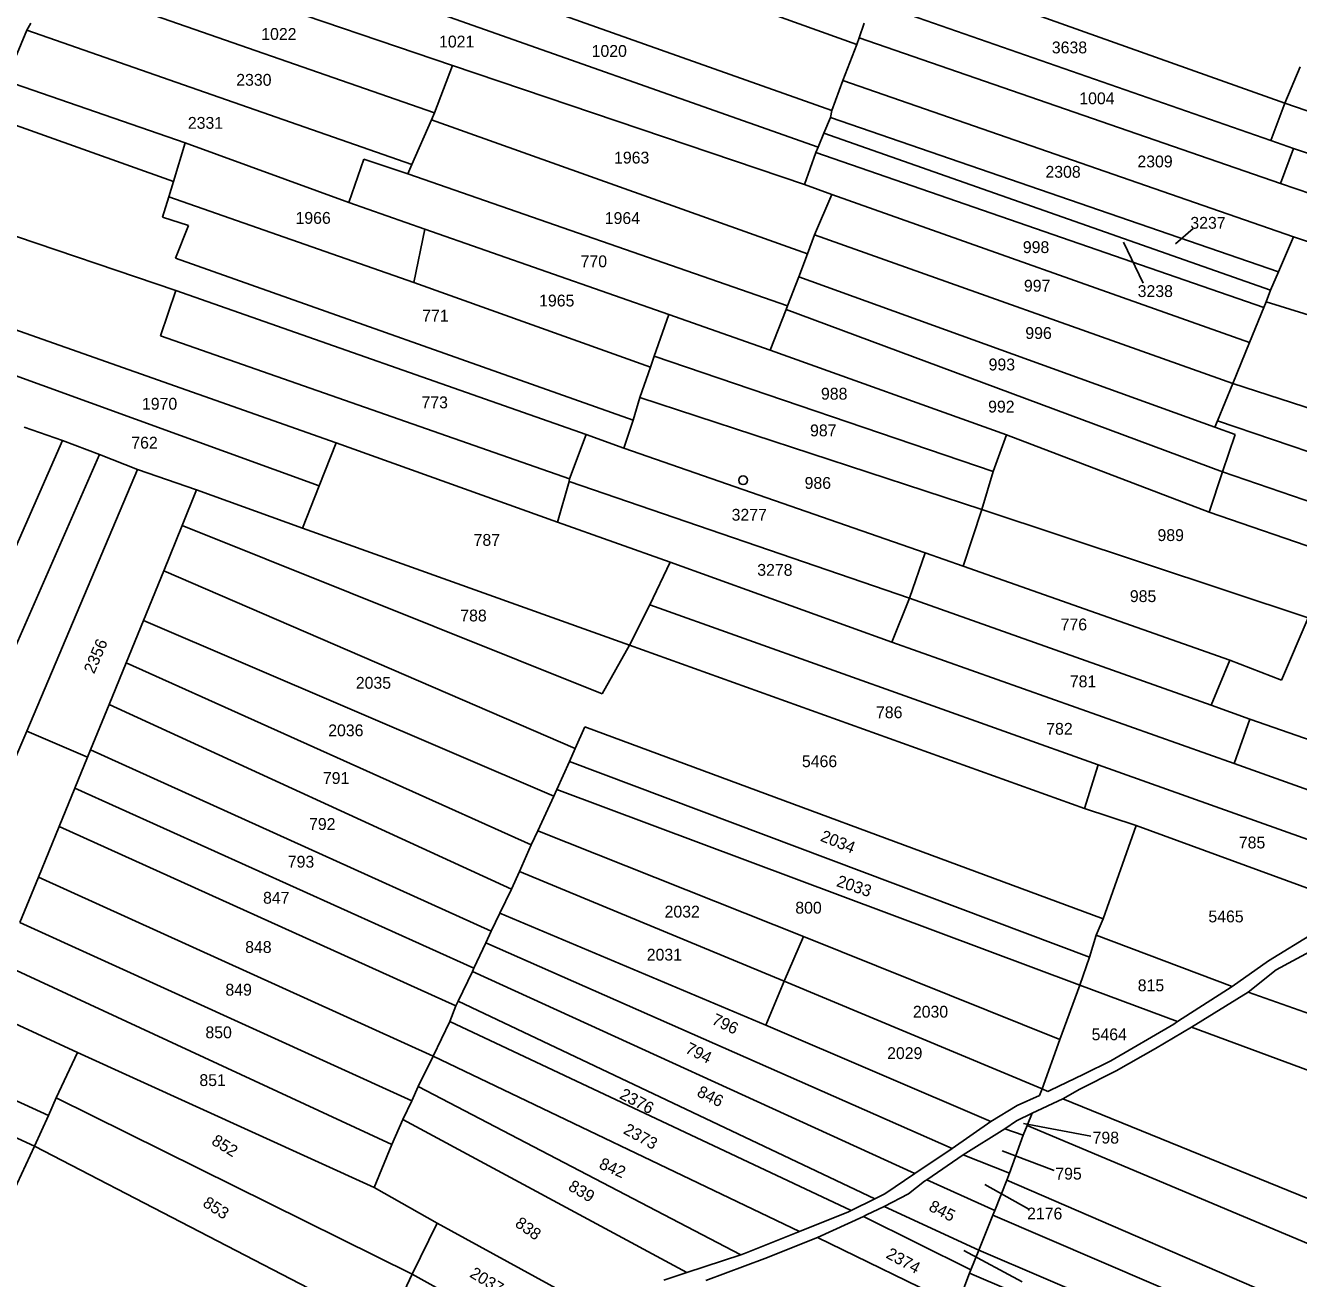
# Model space of a CAD drawing. Extents: x 191922 to 199923, y 328959 to 333350.
# Drawn here: x 198047.5 to 198337.7, y 331392.6 to 331678.1 of the extents above; entities that cross this region are included whole.
import ezdxf

# ---------------------------------------------------------------- set-up
doc = ezdxf.new("R2010")
doc.units = 0
for name, color, linetype in [('bouwvlak', 7, 'Continuous'), ('enkelbestemming', 7, 'Continuous'), ('Level 15', 7, 'Continuous'), ('Level 6', 7, 'Continuous')]:
    doc.layers.add(name, color=color, linetype=linetype)

# ---------------------------------------------------------------- blocks, each defined once
blk = doc.blocks.new('CI')
at = {"layer": 'Level 15'}
blk.add_circle((0, 0), 1, dxfattribs=at)

msp = doc.modelspace()

# ---------------------------------------------------------------- linework, layer by layer
at = {"layer": 'bouwvlak'}
for p, q in [((198313.71, 331631.83), (198309.62, 331628.35)), ((198302.3, 331619.37), (198297.78, 331628.76)), ((198290.37, 331425.06), (198274.98, 331427.92)), ((198282.02, 331417.19), (198270.18, 331421.67)), ((198276.22, 331408.38), (198266.23, 331414.01)), ((198274.73, 331391.84), (198261.38, 331398.95))]:
    msp.add_line(p, q, dxfattribs=at)
at = {"layer": 'Level 6'}
for p, q in [((198072.89, 331732.61), (198237.03, 331673.79)), ((198057.37, 331698.77), (198144.85, 331668.94)), ((198137.95, 331691.84), (198231.34, 331658.69)), ((198244.41, 331692.5), (198334.57, 331660.36)), ((198140.8, 331658.21), (198053.42, 331688.6)), ((197969.43, 331682.46), (198081.29, 331642.52)), ((198135.13, 331683.2), (198228.18, 331650.36)), ((198240.54, 331683.49), (198331.42, 331651.89)), ((198047.85, 331676.99), (198048.74, 331678.65)), ((198237.56, 331675.29), (198238.69, 331678.65)), ((198043.03, 331665.48), (198047.85, 331676.99)), ((198047.85, 331676.99), (198135.62, 331646.43)), ((198233.8, 331665.53), (198237.03, 331673.79)), ((198237.03, 331673.79), (198237.56, 331675.29)), ((198237.56, 331675.29), (198333.58, 331642.07)), ((198140.8, 331658.21), (198144.85, 331668.94)), ((198144.85, 331668.94), (198225.13, 331641.9)), ((198334.57, 331660.36), (198338.07, 331668.69)), ((198043.03, 331665.48), (198083.97, 331651.34)), ((198231.34, 331658.69), (198233.8, 331665.53)), ((198233.8, 331665.53), (198336.55, 331629.97)), ((197956.85, 331659.91), (198081.78, 331617.73)), ((198140.07, 331656.56), (198140.8, 331658.21)), ((198231, 331657.13), (198231.34, 331658.69)), ((198331.42, 331651.89), (198334.57, 331660.36)), ((198334.57, 331660.36), (198429.74, 331627.75)), ((198135.62, 331646.43), (198140.07, 331656.56)), ((198140.07, 331656.56), (198225.78, 331626.08)), ((198231, 331657.13), (198229.51, 331653.54)), ((198333.15, 331622), (198231, 331657.13)), ((198229.51, 331653.54), (198228.18, 331650.36)), ((198331.34, 331617.76), (198229.51, 331653.54)), ((198081.29, 331642.52), (198083.97, 331651.34)), ((198083.97, 331651.34), (198121.23, 331637.77)), ((198228.18, 331650.36), (198227.65, 331649.18)), ((198331.42, 331651.89), (198336.53, 331650.04)), ((198333.58, 331642.07), (198336.53, 331650.04)), ((198336.53, 331650.04), (198428.31, 331619.43)), ((198121.23, 331637.77), (198124.63, 331647.65)), ((198124.63, 331647.65), (198134.65, 331644.27)), ((198134.65, 331644.27), (198135.62, 331646.43)), ((198227.65, 331649.18), (198225.13, 331641.9)), ((198227.65, 331649.18), (198329.81, 331613.87)), ((198134.65, 331644.27), (198221.23, 331614.21)), ((198080.18, 331639.05), (198081.29, 331642.52)), ((198225.13, 331641.9), (198231.31, 331639.62)), ((198333.58, 331642.07), (198361.96, 331632.53)), ((198078.8, 331634.45), (198080.18, 331639.05)), ((198136.07, 331619.55), (198080.18, 331639.05)), ((198121.23, 331637.77), (198138.55, 331631.71)), ((198227.37, 331630.37), (198231.31, 331639.62)), ((198231.31, 331639.62), (198326.54, 331605.89)), ((198084.68, 331632.49), (198078.8, 331634.45)), ((198081.77, 331625.05), (198084.68, 331632.49)), ((198136.07, 331619.55), (198138.55, 331631.71)), ((198138.55, 331631.71), (198194.14, 331612.23)), ((198225.78, 331626.08), (198227.37, 331630.37)), ((198227.37, 331630.37), (198322.69, 331596.5)), ((198336.55, 331629.97), (198333.15, 331622)), ((198336.55, 331629.97), (198358.19, 331622.55)), ((198223.77, 331620.84), (198225.78, 331626.08)), ((198186.06, 331588.16), (198081.77, 331625.05)), ((198221.23, 331614.21), (198223.77, 331620.84)), ((198223.77, 331620.84), (198318.63, 331586.58)), ((198331.34, 331617.76), (198333.15, 331622)), ((198078.33, 331607.37), (198081.78, 331617.73)), ((198081.78, 331617.73), (198175.31, 331584.92)), ((198136.07, 331619.55), (198189.97, 331600.23)), ((198330.33, 331615.14), (198331.34, 331617.76)), ((198329.81, 331613.87), (198330.33, 331615.14)), ((198330.33, 331615.14), (198422.53, 331586.52)), ((198190.85, 331602.75), (198194.14, 331612.23)), ((198194.14, 331612.23), (198217.27, 331604.08)), ((198217.27, 331604.08), (198220.91, 331613.38)), ((198220.91, 331613.38), (198221.23, 331614.21)), ((198220.91, 331613.38), (198320.37, 331576.36)), ((198326.54, 331605.89), (198329.81, 331613.87)), ((198038.1, 331611.27), (198118.34, 331582.99)), ((198171.57, 331574.79), (198078.33, 331607.37)), ((198322.69, 331596.5), (198326.54, 331605.89)), ((198217.27, 331604.08), (198271.15, 331584.85)), ((198033.95, 331602.37), (198114.47, 331573.18)), ((198187.59, 331593.33), (198189.97, 331600.23)), ((198189.97, 331600.23), (198190.85, 331602.75)), ((198190.85, 331602.75), (198268.07, 331576.44)), ((198319.21, 331588.01), (198322.69, 331596.5)), ((198322.69, 331596.5), (198418.87, 331565.35)), ((198186.06, 331588.16), (198187.59, 331593.33)), ((198187.59, 331593.33), (198265.55, 331567.83)), ((198047.25, 331586.58), (198056.01, 331583.54)), ((198183.94, 331581.82), (198186.06, 331588.16)), ((198318.63, 331586.58), (198319.21, 331588.01)), ((198318.63, 331586.58), (198323.24, 331584.92)), ((198319.21, 331588.01), (198417.01, 331554.74)), ((198031.44, 331527.77), (198056.01, 331583.54)), ((198056.01, 331583.54), (198064.38, 331580.31)), ((198114.47, 331573.18), (198118.34, 331582.99)), ((198118.34, 331582.99), (198168.83, 331564.96)), ((198175.31, 331584.92), (198171.57, 331574.79)), ((198175.31, 331584.92), (198183.94, 331581.82)), ((198268.07, 331576.44), (198271.15, 331584.85)), ((198271.15, 331584.85), (198317.35, 331567.24)), ((198323.24, 331584.92), (198320.37, 331576.36)), ((198039.66, 331523.86), (198064.38, 331580.31)), ((198064.38, 331580.31), (198073.06, 331576.89)), ((198183.94, 331581.82), (198252.63, 331557.97)), ((198047.82, 331517.31), (198073.06, 331576.89)), ((198073.06, 331576.89), (198086.55, 331572.28)), ((198168.83, 331564.96), (198171.42, 331574.22)), ((198171.42, 331574.22), (198171.57, 331574.79)), ((198171.42, 331574.22), (198249.02, 331547.63)), ((198265.55, 331567.83), (198268.07, 331576.44)), ((198317.35, 331567.24), (198320.37, 331576.36)), ((198320.37, 331576.36), (198415.11, 331543.93)), ((198083.24, 331564.17), (198086.55, 331572.28)), ((198086.55, 331572.28), (198110.68, 331563.58)), ((198110.68, 331563.58), (198114.47, 331573.18)), ((198261.25, 331554.87), (198265.55, 331567.83)), ((198265.55, 331567.83), (198339.88, 331543.09)), ((198317.35, 331567.24), (198350.64, 331555.75)), ((198079.04, 331553.87), (198083.24, 331564.17)), ((198083.24, 331564.17), (198178.97, 331525.82)), ((198110.68, 331563.58), (198185.22, 331536.88)), ((198168.83, 331564.96), (198194.49, 331555.78)), ((198249.02, 331547.63), (198252.63, 331557.97)), ((198252.63, 331557.97), (198261.25, 331554.87)), ((198074.42, 331542.55), (198079.04, 331553.87)), ((198079.04, 331553.87), (198172.83, 331513.38)), ((198189.81, 331546.11), (198194.49, 331555.78)), ((198194.49, 331555.78), (198244.99, 331537.56)), ((198261.25, 331554.87), (198322.02, 331533.51)), ((198185.22, 331536.88), (198189.81, 331546.11)), ((198189.81, 331546.11), (198292.01, 331509.63)), ((198249.02, 331547.63), (198244.99, 331537.56)), ((198249.02, 331547.63), (198317.78, 331523.22)), ((198070.49, 331532.91), (198074.42, 331542.55)), ((198074.42, 331542.55), (198167.95, 331502.47)), ((198333.79, 331528.9), (198339.88, 331543.09)), ((198178.97, 331525.82), (198185.22, 331536.88)), ((198185.22, 331536.88), (198288.91, 331499.72)), ((198244.99, 331537.56), (198323.05, 331509.93)), ((198322.02, 331533.51), (198317.78, 331523.22)), ((198333.79, 331528.9), (198322.02, 331533.51)), ((198066.6, 331523.4), (198070.49, 331532.91)), ((198070.49, 331532.91), (198162.77, 331491.39)), ((198062.38, 331513.08), (198066.6, 331523.4)), ((198066.6, 331523.4), (198158.35, 331481.28)), ((198317.78, 331523.22), (198326.59, 331520.07)), ((198323.05, 331509.93), (198326.59, 331520.07)), ((198326.59, 331520.07), (198386.64, 331498.94)), ((198023.5, 331460.69), (198047.82, 331517.31)), ((198047.82, 331517.31), (198061.68, 331511.36)), ((198172.83, 331513.38), (198175.03, 331518.27)), ((198175.03, 331518.27), (198293.16, 331474.58)), ((198062.38, 331513.08), (198061.68, 331511.36)), ((198062.38, 331513.08), (198153.69, 331471.75)), ((198171.53, 331510.4), (198172.83, 331513.38)), ((198058.8, 331504.31), (198061.68, 331511.36)), ((198168.64, 331504), (198171.53, 331510.4)), ((198171.53, 331510.4), (198290.07, 331465.82)), ((198288.91, 331499.72), (198292.01, 331509.63)), ((198292.01, 331509.63), (198363.86, 331484.03)), ((198323.05, 331509.93), (198374.96, 331491.31)), ((198055.24, 331495.59), (198058.8, 331504.31)), ((198058.8, 331504.31), (198149.73, 331463.27)), ((198164.28, 331494.61), (198167.95, 331502.47)), ((198168.64, 331504), (198167.95, 331502.47)), ((198168.64, 331504), (198287.84, 331459.42)), ((198288.91, 331499.72), (198300.71, 331495.78)), ((198050.53, 331484.06), (198055.24, 331495.59)), ((198055.24, 331495.59), (198145.65, 331454.72)), ((198293.16, 331474.58), (198300.71, 331495.78)), ((198300.71, 331495.78), (198351.32, 331477.27)), ((198162.77, 331491.39), (198164.28, 331494.61)), ((198164.28, 331494.61), (198224.84, 331470.52)), ((198160.12, 331485.33), (198162.77, 331491.39)), ((198046.29, 331473.7), (198050.53, 331484.06)), ((198050.53, 331484.06), (198140.45, 331443.26)), ((198158.35, 331481.28), (198160.12, 331485.33)), ((198160.12, 331485.33), (198220.48, 331460.35)), ((198155.68, 331475.82), (198158.35, 331481.28)), ((198153.69, 331471.75), (198155.68, 331475.82)), ((198155.68, 331475.82), (198216.31, 331450.31)), ((198046.29, 331473.7), (198135.59, 331433.04)), ((198291.54, 331470.79), (198293.16, 331474.58)), ((197945.3, 331470.43), (198049.6, 331422.73)), ((198152.46, 331469.11), (198153.69, 331471.75)), ((198220.48, 331460.35), (198224.84, 331470.52)), ((198224.84, 331470.52), (198283.32, 331447.04)), ((198290.07, 331465.82), (198291.54, 331470.79)), ((198291.54, 331470.79), (198322.54, 331459.16)), ((198341.29, 331471.39), (198330.82, 331464.96)), ((198149.73, 331463.27), (198152.46, 331469.11)), ((198152.46, 331469.11), (198258.76, 331422.23)), ((198332.59, 331462.91), (198341.16, 331467.52)), ((198042.39, 331464.2), (198131.04, 331423.13)), ((198287.84, 331459.42), (198290.07, 331465.82)), ((198330.82, 331464.96), (198322.54, 331459.16)), ((198146.17, 331455.8), (198149.4, 331462.57)), ((198149.4, 331462.57), (198149.73, 331463.27)), ((198149.4, 331462.57), (198250.24, 331416.49)), ((198326.24, 331457.82), (198332.59, 331462.91)), ((198216.31, 331450.31), (198220.48, 331460.35)), ((198220.48, 331460.35), (198279.24, 331435.83)), ((198283.32, 331447.04), (198287.84, 331459.42)), ((198287.84, 331459.42), (198310.13, 331451.13)), ((198322.54, 331459.16), (198310.13, 331451.13)), ((198313.32, 331449.83), (198326.24, 331457.82)), ((198326.24, 331457.82), (198406.04, 331429.75)), ((198146.17, 331455.8), (198145.65, 331454.72)), ((198146.17, 331455.8), (198241.09, 331410.72)), ((198000.03, 331453.91), (198052.77, 331429.76)), ((198038.16, 331453.91), (198059.4, 331444.06)), ((198144.28, 331451.12), (198145.65, 331454.72)), ((198140.45, 331443.26), (198144.28, 331451.12)), ((198144.28, 331451.12), (198235.75, 331408.07)), ((198216.31, 331450.31), (198267.55, 331428.4)), ((198309.24, 331450.55), (198294.89, 331442.22)), ((198305.11, 331445.03), (198313.32, 331449.83)), ((198310.13, 331451.13), (198309.24, 331450.55)), ((198313.32, 331449.83), (198410.2, 331413.92)), ((198279.24, 331435.83), (198283.32, 331447.04)), ((198054.57, 331433.77), (198059.4, 331444.06)), ((198059.4, 331444.06), (198126.98, 331413.33)), ((198137.02, 331436.33), (198140.45, 331443.26)), ((198140.45, 331443.26), (198223.93, 331403.28)), ((198296.15, 331439.93), (198305.11, 331445.03)), ((198294.89, 331442.22), (198288.76, 331439.18)), ((198288.76, 331439.18), (198280.99, 331435.42)), ((198287.83, 331435.7), (198296.15, 331439.93)), ((198137.02, 331436.33), (198135.59, 331433.04)), ((198137.02, 331436.33), (198210.59, 331398)), ((198279.24, 331435.83), (198278.69, 331434.31)), ((198280.52, 331435.21), (198279.24, 331435.83)), ((198280.99, 331435.42), (198280.52, 331435.21)), ((198283.95, 331433.55), (198287.83, 331435.7)), ((198054.57, 331433.77), (198052.77, 331429.76)), ((198054.57, 331433.77), (198135.71, 331393.55)), ((198133.58, 331428.83), (198135.59, 331433.04)), ((198273.57, 331432), (198267.55, 331428.4)), ((198278.69, 331434.31), (198273.57, 331432)), ((198277.01, 331430.28), (198283.95, 331433.55)), ((198416.52, 331379.55), (198283.95, 331433.55)), ((198049.6, 331422.73), (198052.77, 331429.76)), ((198133.58, 331428.83), (198131.04, 331423.13)), ((198133.58, 331428.83), (198198.26, 331393.97)), ((198273.38, 331428.5), (198277.01, 331430.28)), ((198277.01, 331430.28), (198275.84, 331427.47)), ((198267.55, 331428.4), (198258.76, 331422.23)), ((198261.27, 331420.8), (198270.74, 331426.69)), ((198270.74, 331426.69), (198273.38, 331428.5)), ((198270.74, 331426.69), (198274.93, 331425.27)), ((198275.84, 331427.47), (198274.93, 331425.27)), ((198387.19, 331380.58), (198275.84, 331427.47)), ((198131.04, 331423.13), (198126.98, 331413.33)), ((198274.93, 331425.27), (198271.81, 331416.63)), ((198049.6, 331422.73), (198044.62, 331412.12)), ((198129.8, 331381.23), (198049.6, 331422.73)), ((198258.76, 331422.23), (198250.24, 331416.49)), ((198252.99, 331415.11), (198261.27, 331420.8)), ((198271.81, 331416.63), (198261.27, 331420.8)), ((198250.24, 331416.49), (198243.37, 331411.86)), ((198248.83, 331411.85), (198252.48, 331414.76)), ((198252.48, 331414.76), (198252.99, 331415.11)), ((198252.99, 331415.11), (198268.49, 331408.1)), ((198268.49, 331408.1), (198271.22, 331414.98)), ((198271.81, 331416.63), (198271.22, 331414.98)), ((198271.22, 331414.98), (198385.27, 331365.74)), ((198126.98, 331413.33), (198141.36, 331405.19)), ((198243.37, 331411.86), (198241.09, 331410.72)), ((198243.26, 331408.98), (198248.83, 331411.85)), ((198241.09, 331410.72), (198235.75, 331408.07)), ((198239.22, 331407.12), (198243.26, 331408.98)), ((198264.86, 331399.06), (198243.26, 331408.98)), ((198235.11, 331407.75), (198223.93, 331403.28)), ((198228.06, 331401.92), (198238.56, 331406.72)), ((198235.75, 331408.07), (198235.11, 331407.75)), ((198238.56, 331406.72), (198239.22, 331407.12)), ((198238.56, 331406.72), (198263.04, 331394.6)), ((198264.86, 331399.06), (198268.04, 331406.99)), ((198268.04, 331406.99), (198268.49, 331408.1)), ((198383.82, 331357.4), (198268.04, 331406.99)), ((198135.71, 331393.55), (198141.36, 331405.19)), ((198141.36, 331405.19), (198177.2, 331385.61)), ((198223.93, 331403.28), (198211.43, 331398.27)), ((198216.06, 331397.15), (198228.06, 331401.92)), ((198228.06, 331401.92), (198259.92, 331386.43)), ((198210.59, 331398), (198198.26, 331393.97)), ((198202.63, 331392.11), (198216.06, 331397.15)), ((198211.43, 331398.27), (198210.59, 331398)), ((198263.04, 331394.6), (198264.86, 331399.06)), ((198382.62, 331348.8), (198264.86, 331399.06)), ((198198.26, 331393.97), (198193.02, 331392.22)), ((198263.04, 331394.6), (198262.74, 331393.82)), ((198135.71, 331393.55), (198129.8, 331381.23)), ((198135.71, 331393.55), (198162.06, 331379.04)), ((198262.74, 331393.82), (198260.28, 331387.39)), ((198262.74, 331393.82), (198381.66, 331343.08))]:
    msp.add_line(p, q, dxfattribs=at)

# ---------------------------------------------------------------- block references
at = {"layer": 'Level 15'}
msp.add_blockref('CI', (198211.1, 331574.48), dxfattribs=at)

# ---------------------------------------------------------------- texts
at = {"layer": 'enkelbestemming'}
for s, p in [('1022', (198101.28, 331674.81)), ('1021', (198141.8, 331673.08)), ('1020', (198176.58, 331670.94)), ('3638', (198281.47, 331671.74)), ('2330', (198095.58, 331664.36)), ('1004', (198287.73, 331660.15)), ('2331', (198084.55, 331654.55)), ('1963', (198181.69, 331646.64)), ('2309', (198300.97, 331645.76)), ('2308', (198280.01, 331643.4)), ('1966', (198109.09, 331632.9)), ('1964', (198179.57, 331632.86)), ('3237', (198313.04, 331631.78)), ('998', (198274.86, 331626.24)), ('770', (198174.07, 331623.01)), ('997', (198275.11, 331617.45)), ('3238', (198301.03, 331616.22)), ('1965', (198164.61, 331614.07)), ('771', (198137.96, 331610.62)), ('996', (198275.43, 331606.67)), ('993', (198267.06, 331599.5)), ('988', (198228.85, 331592.84)), ('1970', (198074.09, 331590.55)), ('773', (198137.8, 331590.87)), ('992', (198266.95, 331589.91)), ('987', (198226.36, 331584.48)), ('762', (198071.66, 331581.69)), ('986', (198225.12, 331572.51)), ('3277', (198208.48, 331565.26)), ('787', (198149.68, 331559.53)), ('989', (198305.55, 331560.62)), ('3278', (198214.33, 331552.7)), ('985', (198299.25, 331546.72)), ('788', (198146.64, 331542.3)), ('776', (198283.48, 331540.27)), ('2035', (198122.83, 331526.97)), ('781', (198285.57, 331527.29)), ('786', (198241.39, 331520.26)), ('2036', (198116.54, 331516.14)), ('782', (198280.19, 331516.49)), ('5466', (198224.51, 331509.1)), ('791', (198115.33, 331505.27)), ('792', (198112.17, 331494.8)), ('785', (198324.09, 331490.59)), ('793', (198107.33, 331486.21)), ('847', (198101.69, 331477.99)), ('800', (198223, 331475.73)), ('2032', (198193.21, 331474.84)), ('5465', (198317.15, 331473.74)), ('848', (198097.61, 331466.77)), ('2031', (198189.14, 331465.03)), ('815', (198301.05, 331458.04)), ('849', (198093.11, 331457.04)), ('2030', (198249.8, 331452.03)), ('850', (198088.55, 331447.33)), ('5464', (198290.54, 331446.88)), ('2029', (198243.93, 331442.59)), ('851', (198087.18, 331436.45)), ('798', (198290.76, 331423.34)), ('795', (198282.26, 331415.13)), ('2176', (198275.83, 331406.05))]:
    msp.add_text(s, height=2.7, dxfattribs=at).set_placement(p)
for s, rotation, p in [('2356', 66.8542, (198063.18, 331530.21)), ('2034', 337.9536, (198228.52, 331492.38)), ('2033', 341.3294, (198232.2, 331482.04)), ('796', 334.8965, (198203.74, 331450.68)), ('794', 333.6418, (198197.7, 331444.14)), ('2376', 331.914, (198182.74, 331433.74)), ('846', 333.2298, (198200.36, 331434.27)), ('2373', 331.1515, (198183.6, 331425.75)), ('852', 328.1709, (198089.73, 331423.32)), ('842', 336.3839, (198178.06, 331417.79)), ('839', 329.2444, (198171.03, 331412.9)), ('853', 327.1433, (198087.73, 331409.21)), ('845', 333.2556, (198253.2, 331408.18)), ('838', 324.6752, (198158.91, 331404.65)), ('2374', 331.3529, (198243.47, 331397.42)), ('2037', 328.6499, (198148.58, 331393.09))]:
    msp.add_text(s, height=2.7, rotation=rotation, dxfattribs=at).set_placement(p)

doc.saveas('drawing.dxf')
